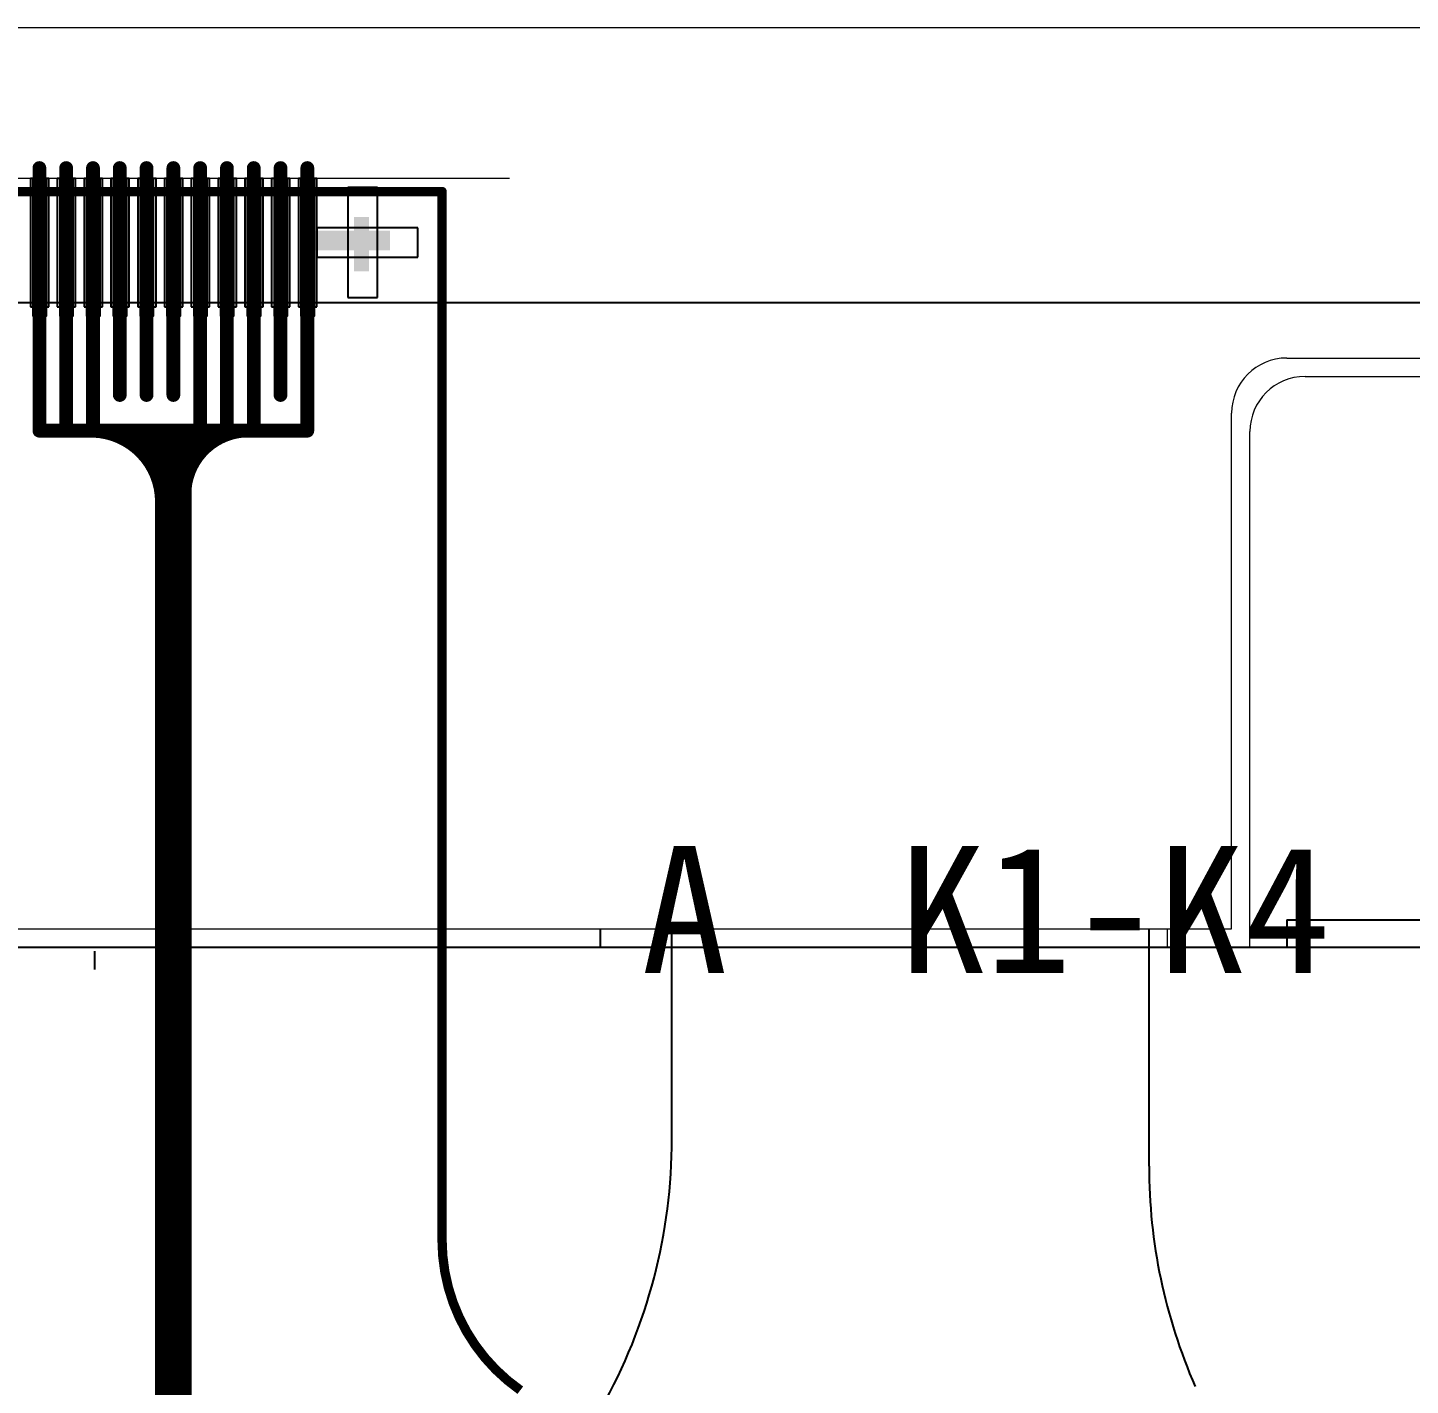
# Model space of a CAD drawing. Header units: millimetres. Extents: x 2479 to 2803, y 2230 to 2386.
# Drawn here: x 2560.54 to 2568.07, y 2301.61 to 2309.01 of the extents above; entities that cross this region are included whole.
import ezdxf

# ---------------------------------------------------------------- set-up
doc = ezdxf.new("R2010")
doc.units = ezdxf.units.MM
for name, color, linetype in [('dim', 4, 'Continuous'), ('DWG', 7, 'Continuous'), ('fpc', 40, 'Continuous'), ('LAYER_23', 9, 'Continuous'), ('铁框', 232, 'Continuous')]:
    doc.layers.add(name, color=color, linetype=linetype)
doc.layers.add('OBJ-DIM标注层', color=2, linetype='Continuous', lineweight=18)
doc.layers.add('胶框', color=7, linetype='Continuous', lineweight=18)
doc.styles.add('11111', font='simhei.ttf')

# ---------------------------------------------------------------- blocks, each defined once
blk = doc.blocks.new('ROUND_11')
at = {"const_width": 0.0375}
blk.add_lwpolyline([(-0.01875, 0, 1), (0.01875, 0, 1)], format="xyb", close=True, dxfattribs=at)
blk = doc.blocks.new('ROUND_17')
at = {"const_width": 0.1}
blk.add_lwpolyline([(-0.05, 0, 1), (0.05, 0, 1)], format="xyb", close=True, dxfattribs=at)
blk = doc.blocks.new('ROUND_4')
at = {"const_width": 0.0254}
blk.add_lwpolyline([(-0.0127, 0, 1), (0.0127, 0, 1)], format="xyb", close=True, dxfattribs=at)

msp = doc.modelspace()

# ---------------------------------------------------------------- linework, layer by layer
at = {"color": 0}
for p, q in [((2560.6553, 2308.1869), (2560.5553, 2308.1869)), ((2560.5553, 2308.1869), (2560.5553, 2307.4869)), ((2560.6553, 2308.1869), (2560.5553, 2308.1869)), ((2560.5553, 2308.1869), (2560.5553, 2307.4869)), ((2560.6553, 2307.4869), (2560.6553, 2308.1869)), ((2560.6553, 2307.4869), (2560.6553, 2308.1869)), ((2560.8013, 2308.1869), (2560.7013, 2308.1869)), ((2560.7013, 2308.1869), (2560.7013, 2307.4869)), ((2560.8013, 2308.1869), (2560.7013, 2308.1869)), ((2560.7013, 2308.1869), (2560.7013, 2307.4869)), ((2560.8013, 2307.4869), (2560.8013, 2308.1869)), ((2560.8013, 2307.4869), (2560.8013, 2308.1869)), ((2560.9473, 2308.1869), (2560.8473, 2308.1869)), ((2560.8473, 2308.1869), (2560.8473, 2307.4869)), ((2560.9473, 2308.1869), (2560.8473, 2308.1869)), ((2560.8473, 2308.1869), (2560.8473, 2307.4869)), ((2560.9473, 2307.4869), (2560.9473, 2308.1869)), ((2560.9473, 2307.4869), (2560.9473, 2308.1869)), ((2561.0933, 2308.1869), (2560.9933, 2308.1869)), ((2560.9933, 2308.1869), (2560.9933, 2307.4869)), ((2561.0933, 2308.1869), (2560.9933, 2308.1869)), ((2560.9933, 2308.1869), (2560.9933, 2307.4869)), ((2561.0933, 2307.4869), (2561.0933, 2308.1869)), ((2561.0933, 2307.4869), (2561.0933, 2308.1869)), ((2561.2393, 2308.1869), (2561.1393, 2308.1869)), ((2561.1393, 2308.1869), (2561.1393, 2307.4869)), ((2561.2393, 2308.1869), (2561.1393, 2308.1869)), ((2561.1393, 2308.1869), (2561.1393, 2307.4869)), ((2561.2393, 2307.4869), (2561.2393, 2308.1869)), ((2561.2393, 2307.4869), (2561.2393, 2308.1869)), ((2561.3853, 2308.1869), (2561.2853, 2308.1869)), ((2561.2853, 2308.1869), (2561.2853, 2307.4869)), ((2561.3853, 2308.1869), (2561.2853, 2308.1869)), ((2561.2853, 2308.1869), (2561.2853, 2307.4869)), ((2561.3853, 2307.4869), (2561.3853, 2308.1869)), ((2561.3853, 2307.4869), (2561.3853, 2308.1869)), ((2561.5313, 2308.1869), (2561.4313, 2308.1869)), ((2561.4313, 2308.1869), (2561.4313, 2307.4869)), ((2561.5313, 2308.1869), (2561.4313, 2308.1869)), ((2561.4313, 2308.1869), (2561.4313, 2307.4869)), ((2561.5313, 2307.4869), (2561.5313, 2308.1869)), ((2561.5313, 2307.4869), (2561.5313, 2308.1869)), ((2561.6773, 2308.1869), (2561.5773, 2308.1869)), ((2561.5773, 2308.1869), (2561.5773, 2307.4869)), ((2561.6773, 2308.1869), (2561.5773, 2308.1869)), ((2561.5773, 2308.1869), (2561.5773, 2307.4869)), ((2561.6773, 2307.4869), (2561.6773, 2308.1869)), ((2561.6773, 2307.4869), (2561.6773, 2308.1869)), ((2561.8233, 2308.1869), (2561.7233, 2308.1869)), ((2561.7233, 2308.1869), (2561.7233, 2307.4869)), ((2561.8233, 2308.1869), (2561.7233, 2308.1869)), ((2561.7233, 2308.1869), (2561.7233, 2307.4869)), ((2561.8233, 2307.4869), (2561.8233, 2308.1869)), ((2561.8233, 2307.4869), (2561.8233, 2308.1869)), ((2561.9693, 2308.1869), (2561.8693, 2308.1869)), ((2561.8693, 2308.1869), (2561.8693, 2307.4869)), ((2561.9693, 2308.1869), (2561.8693, 2308.1869)), ((2561.8693, 2308.1869), (2561.8693, 2307.4869)), ((2561.9693, 2307.4869), (2561.9693, 2308.1869)), ((2561.9693, 2307.4869), (2561.9693, 2308.1869)), ((2562.1153, 2308.1869), (2562.0153, 2308.1869)), ((2562.0153, 2308.1869), (2562.0153, 2307.4869)), ((2562.1153, 2308.1869), (2562.0153, 2308.1869)), ((2562.0153, 2308.1869), (2562.0153, 2307.4869)), ((2562.1153, 2307.4869), (2562.1153, 2308.1869)), ((2562.1153, 2307.4869), (2562.1153, 2308.1869)), ((2562.4453, 2308.1369), (2562.2853, 2308.1369)), ((2562.2853, 2308.1369), (2562.2853, 2307.5369)), ((2562.4453, 2308.1369), (2562.2853, 2308.1369)), ((2562.2853, 2308.1369), (2562.2853, 2307.5369)), ((2562.4453, 2307.5369), (2562.4453, 2308.1369)), ((2562.4453, 2307.5369), (2562.4453, 2308.1369)), ((2562.6653, 2307.9169), (2562.1153, 2307.9169)), ((2562.1153, 2307.9169), (2562.1153, 2307.7569)), ((2562.6653, 2307.9169), (2562.1153, 2307.9169)), ((2562.1153, 2307.9169), (2562.1153, 2307.7569)), ((2562.6653, 2307.7569), (2562.6653, 2307.9169)), ((2562.6653, 2307.7569), (2562.6653, 2307.9169)), ((2562.1153, 2307.7569), (2562.6653, 2307.7569)), ((2562.1153, 2307.7569), (2562.6653, 2307.7569)), ((2562.2853, 2307.5369), (2562.4453, 2307.5369)), ((2562.2853, 2307.5369), (2562.4453, 2307.5369)), ((2560.5553, 2307.4869), (2560.6553, 2307.4869)), ((2560.5553, 2307.4869), (2560.6553, 2307.4869)), ((2560.7013, 2307.4869), (2560.8013, 2307.4869)), ((2560.7013, 2307.4869), (2560.8013, 2307.4869)), ((2560.8473, 2307.4869), (2560.9473, 2307.4869)), ((2560.8473, 2307.4869), (2560.9473, 2307.4869)), ((2560.9933, 2307.4869), (2561.0933, 2307.4869)), ((2560.9933, 2307.4869), (2561.0933, 2307.4869)), ((2561.1393, 2307.4869), (2561.2393, 2307.4869)), ((2561.1393, 2307.4869), (2561.2393, 2307.4869)), ((2561.2853, 2307.4869), (2561.3853, 2307.4869)), ((2561.2853, 2307.4869), (2561.3853, 2307.4869)), ((2561.4313, 2307.4869), (2561.5313, 2307.4869)), ((2561.4313, 2307.4869), (2561.5313, 2307.4869)), ((2561.5773, 2307.4869), (2561.6773, 2307.4869)), ((2561.5773, 2307.4869), (2561.6773, 2307.4869)), ((2561.7233, 2307.4869), (2561.8233, 2307.4869)), ((2561.7233, 2307.4869), (2561.8233, 2307.4869)), ((2561.8693, 2307.4869), (2561.9693, 2307.4869)), ((2561.8693, 2307.4869), (2561.9693, 2307.4869)), ((2562.0153, 2307.4869), (2562.1153, 2307.4869)), ((2562.0153, 2307.4869), (2562.1153, 2307.4869))]:
    msp.add_line(p, q, dxfattribs=at)
for points in [[(2560.5703, 2308.1869), (2560.6403, 2308.1869), (2560.6403, 2307.4369), (2560.5703, 2307.4369)], [(2560.7163, 2308.1869), (2560.7863, 2308.1869), (2560.7863, 2307.4369), (2560.7163, 2307.4369)], [(2560.8623, 2308.1869), (2560.9323, 2308.1869), (2560.9323, 2307.4369), (2560.8623, 2307.4369)], [(2561.0083, 2308.1869), (2561.0783, 2308.1869), (2561.0783, 2307.4369), (2561.0083, 2307.4369)], [(2561.1543, 2308.1869), (2561.2243, 2308.1869), (2561.2243, 2307.4369), (2561.1543, 2307.4369)], [(2561.3003, 2308.1869), (2561.3703, 2308.1869), (2561.3703, 2307.4369), (2561.3003, 2307.4369)], [(2561.4463, 2308.1869), (2561.5163, 2308.1869), (2561.5163, 2307.4369), (2561.4463, 2307.4369)], [(2561.5923, 2308.1869), (2561.6623, 2308.1869), (2561.6623, 2307.4369), (2561.5923, 2307.4369)], [(2561.7383, 2308.1869), (2561.8083, 2308.1869), (2561.8083, 2307.4369), (2561.7383, 2307.4369)], [(2561.8843, 2308.1869), (2561.9543, 2308.1869), (2561.9543, 2307.4369), (2561.8843, 2307.4369)], [(2562.0303, 2308.1869), (2562.1003, 2308.1869), (2562.1003, 2307.4369), (2562.0303, 2307.4369)]]:
    msp.add_lwpolyline(points, close=True)
at = {"layer": 'dim', "color": 0}
for p, q in [((2563.6605, 2303.9979), (2563.6605, 2304.0979)), ((2537.3102, 2303.9979), (2567.4005, 2303.9979))]:
    msp.add_line(p, q, dxfattribs=at)
at = {"layer": 'DWG', "color": 30, "lineweight": 0}
msp.add_line((2563.1653, 2308.1869), (2541.5453, 2308.1869), dxfattribs=at)
msp.add_line((2563.1653, 2308.1869), (2541.5453, 2308.1869), dxfattribs=at)
at = {"layer": 'fpc', "color": 1, "linetype": 'ByBlock'}
msp.add_line((2569.1554, 2307.5079), (2535.5554, 2307.5079), dxfattribs=at)
at = {"layer": 'fpc', "ltscale": 10}
for p, q in [((2564.0505, 2302.9552), (2564.0505, 2304.0979)), ((2566.6505, 2302.806), (2566.6505, 2304.0979))]:
    msp.add_line(p, q, dxfattribs=at)
at = {"layer": 'fpc', "color": 0, "linetype": 'ByBlock', "lineweight": -3}
msp.add_line((2560.9053, 2303.8769), (2560.9053, 2303.9769), dxfattribs=at)
at = {"layer": 'fpc', "ltscale": 10}
for centre, start, end in [((2561.0505, 2302.9552), 330.70985, 0), ((2569.6505, 2302.806), 180, 203.61766)]:
    msp.add_arc(centre, 3, start, end, dxfattribs=at)
at = {"layer": 'LAYER_23'}
for points, const_width in [([(2560.6038, 2308.2431), (2560.6038, 2307.2066)], 0.075), ([(2560.7498, 2308.2431), (2560.7498, 2307.2066)], 0.075), ([(2560.8958, 2308.2431), (2560.8958, 2307.2066)], 0.075), ([(2561.0418, 2308.2431), (2561.0418, 2307.2066)], 0.075), ([(2561.1878, 2308.2431), (2561.1878, 2307.2066)], 0.075), ([(2561.3338, 2308.2431), (2561.3338, 2307.2066)], 0.075), ([(2561.4798, 2308.2431), (2561.4798, 2307.2066)], 0.075), ([(2561.6258, 2308.2431), (2561.6258, 2307.2066)], 0.075), ([(2561.7718, 2308.2431), (2561.7718, 2307.2066)], 0.075), ([(2561.9178, 2308.2431), (2561.9178, 2307.2066)], 0.075), ([(2562.0638, 2308.2431), (2562.0638, 2307.2066)], 0.075), ([(2541.8979, 2308.1151), (2562.7979, 2308.1151)], 0.0508), ([(2562.7979, 2308.1151), (2562.7979, 2302.4036)], 0.0508), ([(2560.6038, 2307.2066), (2560.6038, 2306.812)], 0.075), ([(2560.7498, 2307.2066), (2560.7498, 2306.812)], 0.075), ([(2560.8958, 2307.2066), (2560.8958, 2306.812)], 0.075), ([(2561.0418, 2307.2066), (2561.0418, 2307.0066)], 0.075), ([(2561.1878, 2307.2066), (2561.1878, 2307.0066)], 0.075), ([(2561.3338, 2307.2066), (2561.3338, 2307.0066)], 0.075), ([(2561.4798, 2307.2066), (2561.4798, 2306.812)], 0.075), ([(2561.6258, 2307.2066), (2561.6258, 2306.812)], 0.075), ([(2561.7718, 2307.2066), (2561.7718, 2306.812)], 0.075), ([(2561.9178, 2307.2066), (2561.9178, 2307.0066)], 0.075), ([(2562.0638, 2307.2066), (2562.0638, 2306.812)], 0.075), ([(2560.6038, 2306.812), (2562.0638, 2306.812)], 0.075), ([(2561.3338, 2306.7444), (2561.3338, 2300.8347)], 0.2), ([(2561.5038, 2306.7664), (2561.1652, 2306.7699)], 0.075), ([(2561.1652, 2306.7699), (2561.2376, 2306.6818)], 0.075), ([(2561.2376, 2306.6818), (2561.4601, 2306.718)], 0.075), ([(2562.7979, 2302.4036), (2562.8017, 2302.3165)], 0.0508), ([(2562.8017, 2302.3165), (2562.8131, 2302.23)], 0.0508), ([(2562.8131, 2302.23), (2562.8319, 2302.1448)], 0.0508), ([(2562.8319, 2302.1448), (2562.8582, 2302.0616)], 0.0508), ([(2562.8582, 2302.0616), (2562.8916, 2301.981)], 0.0508), ([(2562.8916, 2301.981), (2562.9318, 2301.9036)], 0.0508), ([(2562.9318, 2301.9036), (2562.9787, 2301.8301)], 0.0508), ([(2562.9787, 2301.8301), (2563.0318, 2301.7608)], 0.0508), ([(2563.0318, 2301.7608), (2563.0908, 2301.6965)], 0.0508), ([(2563.0908, 2301.6965), (2563.1551, 2301.6376)], 0.0508), ([(2563.1551, 2301.6376), (2563.2243, 2301.5845)], 0.0508)]:
    msp.add_lwpolyline(points, dxfattribs=dict(at, const_width=const_width))
at = {"layer": 'LAYER_23', "const_width": 0.075}
for points in [[(2560.8958, 2306.812, -0.40589), (2561.2714, 2306.4256)], [(2561.394, 2306.4638, -0.387779), (2561.7119, 2306.812)]]:
    msp.add_lwpolyline(points, format="xyb", dxfattribs=at)
at = {"layer": 'LAYER_23'}
for points in [[(2562.3993, 2307.9756), (2562.3993, 2307.9757), (2562.3185, 2307.9756), (2562.3993, 2307.9757)], [(2562.3993, 2307.6812), (2562.3993, 2307.9756), (2562.3185, 2307.6812), (2562.3185, 2307.9756)], [(2562.5135, 2307.7945), (2562.5135, 2307.9019), (2562.0638, 2307.7945), (2562.0638, 2307.9019)], [(2562.5135, 2307.9019), (2562.5135, 2307.9019), (2562.0638, 2307.9019), (2562.5135, 2307.9019)]]:
    msp.add_solid(points, dxfattribs=at)
at = {"layer": 'OBJ-DIM标注层'}
for p, q in [((2535.3054, 2309.0079), (2569.4054, 2309.0079)), ((2567.4005, 2307.2079), (2569.4054, 2307.2079)), ((2567.1005, 2304.0979), (2567.1005, 2306.9079)), ((2537.6102, 2304.0979), (2567.1005, 2304.0979))]:
    msp.add_line(p, q, dxfattribs=at)
msp.add_arc((2567.4005, 2306.9079), 0.3, 90, 180, dxfattribs=at)
at = {"layer": '胶框', "ltscale": 10}
for p, q in [((2567.5005, 2307.1079), (2568.1431, 2307.1079)), ((2567.2005, 2303.9979), (2567.2005, 2306.8079)), ((2566.7505, 2303.9979), (2566.7505, 2304.0979))]:
    msp.add_line(p, q, dxfattribs=at)
msp.add_arc((2567.5005, 2306.8079), 0.3, 90, 180, dxfattribs=at)
at = {"layer": '铁框', "ltscale": 5}
for p, q in [((2567.4005, 2304.1479), (2569.2054, 2304.1479)), ((2567.4005, 2304.1479), (2567.4005, 2303.9979)), ((2567.4005, 2303.9979), (2569.2054, 2303.9979))]:
    msp.add_line(p, q, dxfattribs=at)

# ---------------------------------------------------------------- block references
at = {"layer": 'LAYER_23', "xscale": -1}
for name, p in [('ROUND_11', (2560.6038, 2308.2431)), ('ROUND_11', (2560.7498, 2308.2431)), ('ROUND_11', (2560.8958, 2308.2431)), ('ROUND_11', (2561.0418, 2308.2431)), ('ROUND_11', (2561.1878, 2308.2431)), ('ROUND_11', (2561.3338, 2308.2431)), ('ROUND_11', (2561.4798, 2308.2431)), ('ROUND_11', (2561.6258, 2308.2431)), ('ROUND_11', (2561.7718, 2308.2431)), ('ROUND_11', (2561.9178, 2308.2431)), ('ROUND_11', (2562.0638, 2308.2431)), ('ROUND_4', (2562.7979, 2308.1151)), ('ROUND_11', (2560.6038, 2307.2066)), ('ROUND_11', (2560.6038, 2307.2066)), ('ROUND_11', (2560.7498, 2307.2066)), ('ROUND_11', (2560.7498, 2307.2066)), ('ROUND_11', (2560.8958, 2307.2066)), ('ROUND_11', (2560.8958, 2307.2066)), ('ROUND_11', (2561.0418, 2307.2066)), ('ROUND_11', (2561.0418, 2307.2066)), ('ROUND_11', (2561.1878, 2307.2066)), ('ROUND_11', (2561.1878, 2307.2066)), ('ROUND_11', (2561.3338, 2307.2066)), ('ROUND_11', (2561.3338, 2307.2066)), ('ROUND_11', (2561.4798, 2307.2066)), ('ROUND_11', (2561.4798, 2307.2066)), ('ROUND_11', (2561.6258, 2307.2066)), ('ROUND_11', (2561.6258, 2307.2066)), ('ROUND_11', (2561.7718, 2307.2066)), ('ROUND_11', (2561.7718, 2307.2066)), ('ROUND_11', (2561.9178, 2307.2066)), ('ROUND_11', (2561.9178, 2307.2066)), ('ROUND_11', (2562.0638, 2307.2066)), ('ROUND_11', (2562.0638, 2307.2066)), ('ROUND_11', (2561.0418, 2307.0066)), ('ROUND_11', (2561.1878, 2307.0066)), ('ROUND_11', (2561.3338, 2307.0066)), ('ROUND_11', (2561.9178, 2307.0066)), ('ROUND_11', (2560.6038, 2306.812)), ('ROUND_11', (2560.6038, 2306.812)), ('ROUND_11', (2560.7498, 2306.812)), ('ROUND_11', (2560.8958, 2306.812)), ('ROUND_11', (2560.8958, 2306.812)), ('ROUND_17', (2561.3338, 2306.7444)), ('ROUND_11', (2561.4798, 2306.812)), ('ROUND_11', (2561.6258, 2306.812)), ('ROUND_11', (2561.7119, 2306.812)), ('ROUND_11', (2561.7718, 2306.812)), ('ROUND_11', (2562.0638, 2306.812)), ('ROUND_11', (2562.0638, 2306.812)), ('ROUND_11', (2561.1652, 2306.7699)), ('ROUND_11', (2561.4601, 2306.718)), ('ROUND_11', (2561.5038, 2306.7664)), ('ROUND_11', (2561.2376, 2306.6818)), ('ROUND_11', (2561.2714, 2306.4256)), ('ROUND_11', (2561.394, 2306.4638)), ('ROUND_4', (2562.7979, 2302.4036)), ('ROUND_4', (2562.8017, 2302.3165)), ('ROUND_4', (2562.8131, 2302.23)), ('ROUND_4', (2562.8319, 2302.1448)), ('ROUND_4', (2562.8582, 2302.0616)), ('ROUND_4', (2562.8916, 2301.981)), ('ROUND_4', (2562.9318, 2301.9036)), ('ROUND_4', (2562.9787, 2301.8301)), ('ROUND_4', (2563.0318, 2301.7608)), ('ROUND_4', (2563.0908, 2301.6965)), ('ROUND_4', (2563.1551, 2301.6376))]:
    msp.add_blockref(name, p, dxfattribs=at)

# ---------------------------------------------------------------- texts
at = {"width": 8.543494, "attachment_point": 1, "style": '11111'}
for s, insert, char_height in [('A', (2563.8841, 2304.549), 0.6911), ('K1-K4', (2565.289, 2304.549), 0.69114)]:
    msp.add_mtext(s, dxfattribs=dict(at, insert=insert, char_height=char_height))

doc.saveas('drawing.dxf')
